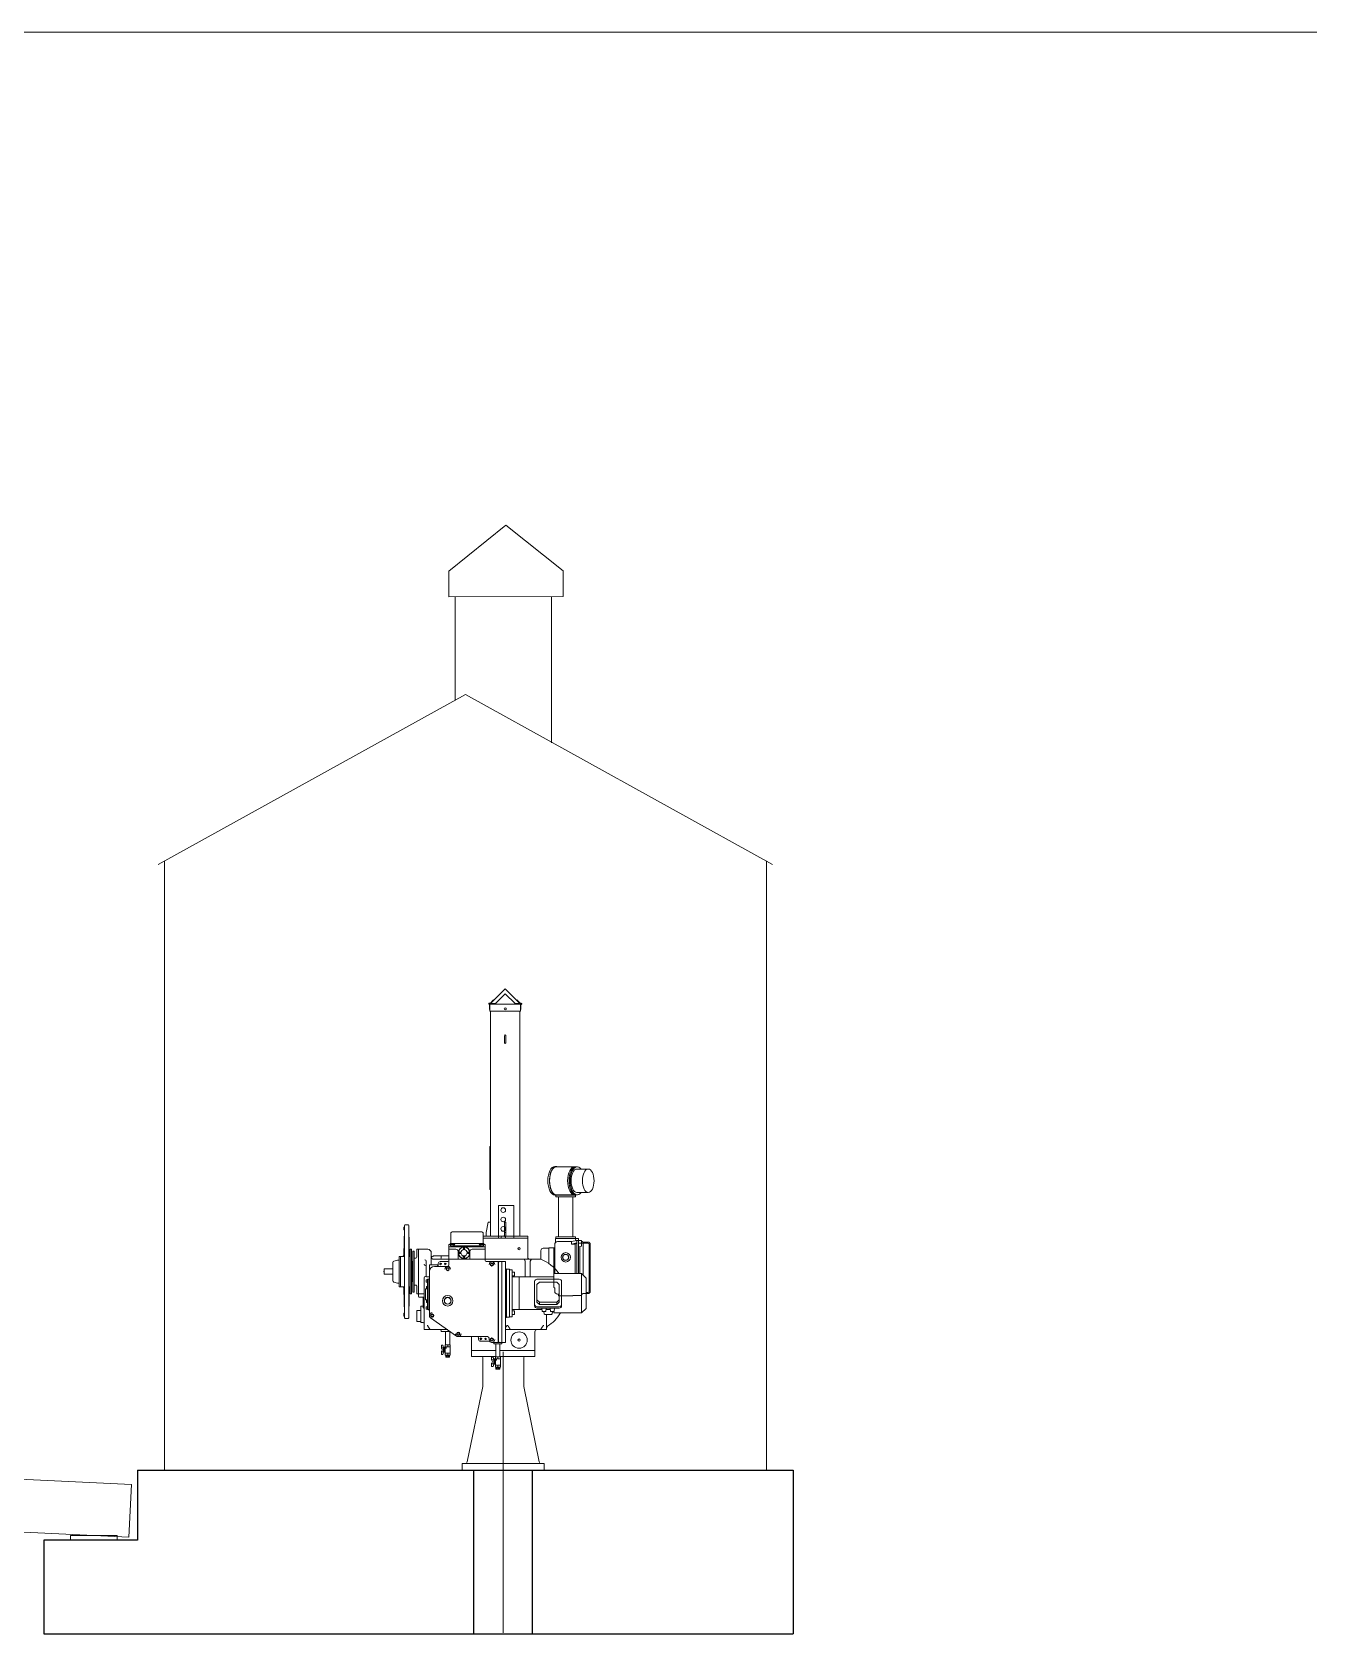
# Model space of a CAD drawing. Header units: millimetres. Extents: x -2078669 to -1085629, y -5987148 to 310365.
# Drawn here: x -1634906 to -1621187, y -4732900 to -4715796 of the extents above; entities that cross this region are included whole.
import ezdxf

# ---------------------------------------------------------------- set-up
doc = ezdxf.new("R2010")
doc.units = ezdxf.units.MM
doc.header["$LTSCALE"] = 500
doc.linetypes.add('一点短鎖線', pattern=[9.25, 6, -1.5, 0.25, -1.5])
for name, color, linetype, lineweight in [('D-BYP-STR1', 2, 'Continuous', 13), ('D-BYP-STR2', 6, 'Continuous', 25), ('D-TTL-LINE', 7, 'Continuous', 13)]:
    doc.layers.add(name, color=color, linetype=linetype, lineweight=lineweight)

msp = doc.modelspace()

# ---------------------------------------------------------------- linework, layer by layer
at = {"layer": 'D-BYP-STR1'}
for p, q in [((-1629846.9, -4721062.4, 708000), (-1630455.5, -4721552, 708000)), ((-1629235.5, -4721548.7, 708000), (-1629846.9, -4721062.4, 708000)), ((-1630455.5, -4721552, 708000), (-1630455.5, -4721827, 708000)), ((-1629234.8, -4721823.7, 708000), (-1629235.5, -4721548.7, 708000)), ((-1630455.5, -4721827, 708000), (-1629234.8, -4721823.7, 708000)), ((-1630388.7, -4721826.8, 708000), (-1630388.8, -4722932.1, 708000)), ((-1629358.7, -4721824.6, 708000), (-1629358.8, -4723384.9, 708000)), ((-1630278.5, -4722870.3, 708000), (-1633558.5, -4724683.4, 708000)), ((-1630278.5, -4722870.3, 708000), (-1626998.5, -4724683.4, 708000)), ((-1633490.9, -4731149.6, 708000), (-1633490.9, -4724646.1, 708000)), ((-1627065.9, -4731149.6, 708000), (-1627065.9, -4724646.1, 708000)), ((-1629853.2, -4726010.9, 708000), (-1630017, -4726174.6, 708000)), ((-1630017, -4726174.6, 708000), (-1629975.4, -4726133, 708000)), ((-1630016.2, -4726169.2, 708000), (-1629977.6, -4726130.8, 708000)), ((-1629958.9, -4726169.6, 708000), (-1630011.9, -4726169.6, 708000)), ((-1629987, -4726169.6, 708000), (-1629992, -4726174.6, 708000)), ((-1629977.6, -4726130.8, 708000), (-1629975.4, -4726133, 708000)), ((-1629853.2, -4726063.9, 708000), (-1629958.9, -4726169.6, 708000)), ((-1629853.2, -4726010.9, 708000), (-1629689.5, -4726174.6, 708000)), ((-1629853.2, -4726063.9, 708000), (-1629747.5, -4726169.6, 708000)), ((-1629747.5, -4726169.6, 708000), (-1629694.5, -4726169.6, 708000)), ((-1629728.9, -4726130.8, 708000), (-1629731.1, -4726133, 708000)), ((-1629689.5, -4726174.6, 708000), (-1629731.1, -4726133, 708000)), ((-1629690.2, -4726169.2, 708000), (-1629728.9, -4726130.8, 708000)), ((-1629719.5, -4726169.6, 708000), (-1629714.5, -4726174.6, 708000)), ((-1630020, -4726233.4, 708000), (-1630020, -4726177.2, 708000)), ((-1630017, -4726233.4, 708000), (-1630020, -4726233.4, 708000)), ((-1629992, -4726174.6, 708000), (-1630017, -4726174.6, 708000)), ((-1630017, -4726249.6, 708000), (-1630017, -4726174.6, 708000)), ((-1630017, -4726233.4, 708000), (-1630017, -4726174.8, 708000)), ((-1630017, -4726249.6, 708000), (-1629689.5, -4726249.6, 708000)), ((-1629697, -4726174.6, 708000), (-1630009.5, -4726174.6, 708000)), ((-1630009.5, -4728652.1, 708000), (-1630009.5, -4726249.6, 708000)), ((-1629714.5, -4726174.6, 708000), (-1629689.5, -4726174.6, 708000)), ((-1629697, -4728652.1, 708000), (-1629697, -4726249.6, 708000)), ((-1629689.5, -4726249.6, 708000), (-1629689.5, -4726174.6, 708000)), ((-1629689.5, -4726233.4, 708000), (-1629689.5, -4726174.8, 708000)), ((-1629689.5, -4726233.4, 708000), (-1629686.5, -4726233.4, 708000)), ((-1629686.5, -4726233.4, 708000), (-1629686.5, -4726177.2, 708000)), ((-1629860.7, -4726512.1, 708000), (-1629860.7, -4726587.1, 708000)), ((-1629845.7, -4726512.1, 708000), (-1629845.7, -4726587.1, 708000)), ((-1630017.5, -4727693.4, 708000), (-1630017.5, -4728155.9, 708000)), ((-1630009.5, -4727693.4, 708000), (-1630017.5, -4727693.4, 708000)), ((-1630009.5, -4728155.9, 708000), (-1630009.5, -4727693.4, 708000)), ((-1629305.6, -4727908.5, 708000), (-1629322.4, -4727908.5, 708000)), ((-1629084.8, -4727911, 708000), (-1629305.6, -4727911, 708000)), ((-1628967.9, -4727936, 708000), (-1629088.5, -4727936, 708000)), ((-1630017.5, -4728155.9, 708000), (-1630009.5, -4728155.9, 708000)), ((-1629305.6, -4728213.5, 708000), (-1629323, -4728213.5, 708000)), ((-1629313.2, -4728216, 708000), (-1629313.2, -4728213.5, 708000)), ((-1629313.2, -4728216, 708000), (-1629103.2, -4728216, 708000)), ((-1629313.2, -4728216, 708000), (-1629103.2, -4728216, 708000)), ((-1629313.2, -4728216, 708000), (-1629313.2, -4728231, 708000)), ((-1629084.8, -4728211, 708000), (-1629305.6, -4728211, 708000)), ((-1629103.2, -4728216, 708000), (-1629103.2, -4728211, 708000)), ((-1629103.2, -4728216, 708000), (-1629103.2, -4728231, 708000)), ((-1628967.9, -4728186, 708000), (-1629088.5, -4728186, 708000)), ((-1629762.5, -4728324.6, 708000), (-1629925, -4728324.6, 708000)), ((-1629925, -4728324.6, 708000), (-1629925, -4728674.6, 708000)), ((-1629762.5, -4728324.6, 708000), (-1629762.5, -4728674.6, 708000)), ((-1629310.7, -4728233.5, 708000), (-1629208.2, -4728233.5, 708000)), ((-1629283.2, -4728658.4, 708000), (-1629283.2, -4728235.9, 708000)), ((-1629208.2, -4728233.5, 708000), (-1629105.7, -4728233.5, 708000)), ((-1629133.2, -4728658.4, 708000), (-1629133.2, -4728235.9, 708000)), ((-1630935.7, -4728555.1, 708000), (-1630935.7, -4728584.9, 708000)), ((-1630935.7, -4728555.1, 708000), (-1630930.7, -4728555.1, 708000)), ((-1630928.2, -4728537.9, 708000), (-1630928.2, -4729508.2, 708000)), ((-1630890.7, -4728530.4, 708000), (-1630920.7, -4728530.4, 708000)), ((-1630883.2, -4728537.9, 708000), (-1630883.2, -4729522.9, 708000)), ((-1630034.5, -4728502.1, 708000), (-1630057, -4728614.6, 708000)), ((-1630009.5, -4728502.1, 708000), (-1630034.5, -4728502.1, 708000)), ((-1629860.7, -4728652.1, 708000), (-1629860.7, -4728502.1, 708000)), ((-1629845.7, -4728502.1, 708000), (-1629860.7, -4728502.1, 708000)), ((-1629845.7, -4728652.1, 708000), (-1629845.7, -4728502.1, 708000)), ((-1630935.7, -4728584.9, 708000), (-1630930.7, -4728584.9, 708000)), ((-1630928.7, -4728585.9, 708000), (-1630934.9, -4728848.8, 708000)), ((-1630883.2, -4728590.4, 708000), (-1630875.7, -4728867.9, 708000)), ((-1630444.7, -4728740.2, 708000), (-1630437.3, -4728730.3, 708000)), ((-1630435.7, -4728627.1, 708000), (-1630435.7, -4728725.8, 708000)), ((-1630262, -4728729.6, 708000), (-1630435.7, -4728729.6, 708000)), ((-1630262, -4728604.6, 708000), (-1630413.2, -4728604.6, 708000)), ((-1630392.7, -4728735.2, 708000), (-1630401.7, -4728752, 708000)), ((-1630262, -4728604.6, 708000), (-1630110.7, -4728604.6, 708000)), ((-1630262, -4728729.6, 708000), (-1630088.2, -4728729.6, 708000)), ((-1630131.2, -4728735.2, 708000), (-1630122.3, -4728752, 708000)), ((-1630088.2, -4728627.1, 708000), (-1630088.2, -4728725.8, 708000)), ((-1630088.2, -4728652.1, 708000), (-1629613.2, -4728652.1, 708000)), ((-1630088.2, -4728674.6, 708000), (-1629613.2, -4728674.6, 708000)), ((-1630088.2, -4728674.6, 708000), (-1629613.2, -4728674.6, 708000)), ((-1630079.2, -4728740.2, 708000), (-1630086.7, -4728730.3, 708000)), ((-1630057, -4728652.1, 708000), (-1630057, -4728614.6, 708000)), ((-1629845.7, -4728614.6, 708000), (-1629860.7, -4728614.6, 708000)), ((-1629613.2, -4728674.6, 708000), (-1629613.2, -4728652.1, 708000)), ((-1629613.2, -4728674.6, 708000), (-1629613.2, -4728877.1, 708000)), ((-1629315.7, -4728678.4, 708000), (-1629070.7, -4728678.4, 708000)), ((-1629315.7, -4728715.4, 708000), (-1629315.7, -4728678.4, 708000)), ((-1629313.2, -4728678.4, 708000), (-1629313.2, -4728663.4, 708000)), ((-1629313.2, -4728678.4, 708000), (-1629103.2, -4728678.4, 708000)), ((-1629313.2, -4728678.4, 708000), (-1629103.2, -4728678.4, 708000)), ((-1629310.7, -4728660.9, 708000), (-1629208.2, -4728660.9, 708000)), ((-1629145.7, -4728710.9, 708000), (-1629295.7, -4728710.9, 708000)), ((-1629208.2, -4728660.9, 708000), (-1629105.7, -4728660.9, 708000)), ((-1629088.2, -4728697.1, 708000), (-1629145.7, -4728710.9, 708000)), ((-1629145.7, -4728737.6, 708000), (-1629145.7, -4728710.9, 708000)), ((-1629088.2, -4728723.8, 708000), (-1629145.7, -4728737.6, 708000)), ((-1629108.2, -4728737.6, 708000), (-1629088.2, -4728723.8, 708000)), ((-1629103.2, -4728678.4, 708000), (-1629103.2, -4728663.4, 708000)), ((-1629102.4, -4728689.6, 708000), (-1629102.4, -4728678.4, 708000)), ((-1629070.7, -4728697.1, 708000), (-1629094.9, -4728697.1, 708000)), ((-1629088.2, -4729052.1, 708000), (-1629088.2, -4728697.1, 708000)), ((-1629070.7, -4729052.1, 708000), (-1629070.7, -4728678.4, 708000)), ((-1629070.7, -4729034, 708000), (-1629070.7, -4728697.1, 708000)), ((-1629043.2, -4728697.1, 708000), (-1629070.7, -4728697.1, 708000)), ((-1628970.7, -4728728.4, 708000), (-1629070.7, -4728728.4, 708000)), ((-1629040.7, -4728757.7, 708000), (-1629040.7, -4728699.6, 708000)), ((-1629020.7, -4728715.9, 708000), (-1629040.7, -4728705.2, 708000)), ((-1629020.7, -4728715.9, 708000), (-1629020.7, -4729070, 708000)), ((-1628970.7, -4728715.9, 708000), (-1629020.7, -4728715.9, 708000)), ((-1631003.2, -4728907.9, 708000), (-1631042.2, -4728918.6, 708000)), ((-1630990.7, -4728907.9, 708000), (-1631003.2, -4728907.9, 708000)), ((-1630985.7, -4729192.9, 708000), (-1630985.7, -4728867.9, 708000)), ((-1630985.7, -4728867.9, 708000), (-1630970.7, -4728867.9, 708000)), ((-1630970.7, -4729192.9, 708000), (-1630970.7, -4728867.9, 708000)), ((-1630928.2, -4728867.9, 708000), (-1630970.7, -4728867.9, 708000)), ((-1630875.7, -4728867.9, 708000), (-1630883.2, -4728867.9, 708000)), ((-1630868.2, -4729267.9, 708000), (-1630868.2, -4728792.9, 708000)), ((-1630853.2, -4728792.9, 708000), (-1630868.2, -4728792.9, 708000)), ((-1630868.2, -4728875.4, 708000), (-1630868.2, -4729185.4, 708000)), ((-1630853.2, -4728792.9, 708000), (-1630853.2, -4729267.9, 708000)), ((-1630840.7, -4728814.1, 708000), (-1630838.2, -4728811.6, 708000)), ((-1630840.7, -4728814.1, 708000), (-1630840.7, -4729246.6, 708000)), ((-1630828.2, -4728811.6, 708000), (-1630838.2, -4728811.6, 708000)), ((-1630825.7, -4728814.1, 708000), (-1630828.2, -4728811.6, 708000)), ((-1630825.7, -4728814.1, 708000), (-1630825.7, -4729246.6, 708000)), ((-1630825.7, -4729174.1, 708000), (-1630825.7, -4728886.6, 708000)), ((-1630808.2, -4728886.6, 708000), (-1630825.7, -4728886.6, 708000)), ((-1630798.2, -4728876.6, 708000), (-1630798.2, -4728797.9, 708000)), ((-1630793.2, -4728792.9, 708000), (-1630778.2, -4728792.9, 708000)), ((-1630780.7, -4728792.9, 708000), (-1630780.7, -4729267.9, 708000)), ((-1630780.7, -4728792.9, 708000), (-1630680.7, -4728792.9, 708000)), ((-1630643.2, -4728830.4, 708000), (-1630643.2, -4728864.6, 708000)), ((-1630643.2, -4728864.6, 708000), (-1630643.2, -4728959.6, 708000)), ((-1630635.7, -4728872.1, 708000), (-1630632, -4728872.1, 708000)), ((-1630624.5, -4728862.1, 708000), (-1630455.7, -4728862.1, 708000)), ((-1630624.5, -4728864.6, 708000), (-1630624.5, -4728862.1, 708000)), ((-1630618.2, -4728899.6, 708000), (-1630455.7, -4728899.6, 708000)), ((-1630537, -4728862.1, 708000), (-1630455.7, -4728862.1, 708000)), ((-1630537, -4728887.1, 708000), (-1630537, -4728862.1, 708000)), ((-1630455.7, -4728744.6, 708000), (-1630455.7, -4728767.1, 708000)), ((-1630068.2, -4728767.1, 708000), (-1630455.7, -4728767.1, 708000)), ((-1630213.2, -4728767.1, 708000), (-1630455.7, -4728767.1, 708000)), ((-1630455.7, -4728767.1, 708000), (-1630455.7, -4728899.6, 708000)), ((-1630068.2, -4728899.6, 708000), (-1630455.7, -4728899.6, 708000)), ((-1630455.7, -4728899.6, 708000), (-1630068.2, -4728899.6, 708000)), ((-1630455.7, -4728899.6, 708000), (-1630068.2, -4728899.6, 708000)), ((-1630455.7, -4728899.6, 708000), (-1630455.7, -4728957.1, 708000)), ((-1630453.2, -4728742.1, 708000), (-1630399.4, -4728742.1, 708000)), ((-1630448.2, -4728792.1, 708000), (-1630380.7, -4728792.1, 708000)), ((-1630433.2, -4728754.6, 708000), (-1630262, -4728754.6, 708000)), ((-1630355.7, -4728817.1, 708000), (-1630355.7, -4728899.6, 708000)), ((-1630342.6, -4728829.6, 708000), (-1630341.5, -4728827.8, 708000)), ((-1630341.5, -4728831.5, 708000), (-1630342.6, -4728829.6, 708000)), ((-1630341.5, -4728827.8, 708000), (-1630340.4, -4728825.9, 708000)), ((-1630340.4, -4728833.4, 708000), (-1630341.5, -4728831.5, 708000)), ((-1630336.1, -4728825.9, 708000), (-1630340.4, -4728825.9, 708000)), ((-1630336.1, -4728833.4, 708000), (-1630340.4, -4728833.4, 708000)), ((-1630336.1, -4728825.9, 708000), (-1630335, -4728827.8, 708000)), ((-1630335, -4728831.5, 708000), (-1630336.1, -4728833.4, 708000)), ((-1630335, -4728827.8, 708000), (-1630333.9, -4728829.6, 708000)), ((-1630333.9, -4728829.6, 708000), (-1630335, -4728831.5, 708000)), ((-1630297, -4728782.5, 708000), (-1630295.1, -4728781.4, 708000)), ((-1630297, -4728786.8, 708000), (-1630297, -4728782.5, 708000)), ((-1630295.1, -4728787.9, 708000), (-1630297, -4728786.8, 708000)), ((-1630297, -4728872.5, 708000), (-1630295.1, -4728871.4, 708000)), ((-1630297, -4728872.5, 708000), (-1630297, -4728876.8, 708000)), ((-1630295.1, -4728877.9, 708000), (-1630297, -4728876.8, 708000)), ((-1630295.1, -4728781.4, 708000), (-1630293.2, -4728780.3, 708000)), ((-1630293.2, -4728789, 708000), (-1630295.1, -4728787.9, 708000)), ((-1630295.1, -4728871.4, 708000), (-1630293.2, -4728870.3, 708000)), ((-1630293.2, -4728879, 708000), (-1630295.1, -4728877.9, 708000)), ((-1630293.2, -4728780.3, 708000), (-1630291.4, -4728781.4, 708000)), ((-1630291.4, -4728787.9, 708000), (-1630293.2, -4728789, 708000)), ((-1630293.2, -4728870.3, 708000), (-1630291.4, -4728871.4, 708000)), ((-1630291.4, -4728877.9, 708000), (-1630293.2, -4728879, 708000)), ((-1630291.4, -4728781.4, 708000), (-1630289.5, -4728782.5, 708000)), ((-1630289.5, -4728786.8, 708000), (-1630291.4, -4728787.9, 708000)), ((-1630291.4, -4728871.4, 708000), (-1630289.5, -4728872.5, 708000)), ((-1630289.5, -4728876.8, 708000), (-1630291.4, -4728877.9, 708000)), ((-1630289.5, -4728786.8, 708000), (-1630289.5, -4728782.5, 708000)), ((-1630289.5, -4728872.5, 708000), (-1630289.5, -4728876.8, 708000)), ((-1630090.7, -4728754.6, 708000), (-1630262, -4728754.6, 708000)), ((-1630252.6, -4728829.6, 708000), (-1630251.5, -4728827.8, 708000)), ((-1630251.5, -4728831.5, 708000), (-1630252.6, -4728829.6, 708000)), ((-1630251.5, -4728827.8, 708000), (-1630250.4, -4728825.9, 708000)), ((-1630250.4, -4728833.4, 708000), (-1630251.5, -4728831.5, 708000)), ((-1630250.4, -4728825.9, 708000), (-1630246.1, -4728825.9, 708000)), ((-1630250.4, -4728833.4, 708000), (-1630246.1, -4728833.4, 708000)), ((-1630246.1, -4728825.9, 708000), (-1630245, -4728827.8, 708000)), ((-1630245, -4728831.5, 708000), (-1630246.1, -4728833.4, 708000)), ((-1630245, -4728827.8, 708000), (-1630243.9, -4728829.6, 708000)), ((-1630243.9, -4728829.6, 708000), (-1630245, -4728831.5, 708000)), ((-1630230.7, -4728817.1, 708000), (-1630230.7, -4728899.6, 708000)), ((-1630205.7, -4728792.1, 708000), (-1630075.7, -4728792.1, 708000)), ((-1630070.7, -4728742.1, 708000), (-1630124.5, -4728742.1, 708000)), ((-1630068.2, -4728744.6, 708000), (-1630068.2, -4728767.1, 708000)), ((-1630068.2, -4728767.1, 708000), (-1630068.2, -4728899.6, 708000)), ((-1630068.2, -4728899.6, 708000), (-1629474, -4728899.6, 708000)), ((-1630068.2, -4728899.6, 708000), (-1630068.2, -4728912.1, 708000)), ((-1629473.2, -4728807.1, 708000), (-1629473.2, -4728899.9, 708000)), ((-1629448.2, -4728782.1, 708000), (-1629388.2, -4728782.1, 708000)), ((-1629388.2, -4728778.4, 708000), (-1629388.2, -4728943.9, 708000)), ((-1629388.2, -4728778.4, 708000), (-1629333.2, -4728778.4, 708000)), ((-1629333.2, -4729052.1, 708000), (-1629333.2, -4728778.4, 708000)), ((-1629325.7, -4728740.9, 708000), (-1629325.7, -4729052.1, 708000)), ((-1629145.7, -4728737.6, 708000), (-1629108.2, -4728737.6, 708000)), ((-1629108.2, -4729052.1, 708000), (-1629108.2, -4728737.6, 708000)), ((-1629055.7, -4728759.6, 708000), (-1629055.7, -4729052.1, 708000)), ((-1629042.6, -4728760.1, 708000), (-1629053.2, -4728763, 708000)), ((-1628958.2, -4729240.9, 708000), (-1628958.2, -4728740.9, 708000)), ((-1628945.7, -4728740.9, 708000), (-1628945.7, -4729034, 708000)), ((-1631053.2, -4729002.9, 708000), (-1631145.2, -4729002.9, 708000)), ((-1631145.2, -4729057.9, 708000), (-1631145.2, -4729002.9, 708000)), ((-1631053.2, -4729057.9, 708000), (-1631145.2, -4729057.9, 708000)), ((-1631053.2, -4729127.7, 708000), (-1631053.2, -4728933.1, 708000)), ((-1630970.7, -4729192.9, 708000), (-1630970.7, -4729053.3, 708000)), ((-1630853.2, -4729001.6, 708000), (-1630845.7, -4729001.6, 708000)), ((-1630853.2, -4729059.1, 708000), (-1630845.7, -4729059.1, 708000)), ((-1630845.7, -4728926.6, 708000), (-1630843.2, -4728924.1, 708000)), ((-1630845.7, -4728926.6, 708000), (-1630845.7, -4729134.1, 708000)), ((-1630843.2, -4728924.1, 708000), (-1630840.7, -4728924.1, 708000)), ((-1630705.7, -4728965.4, 708000), (-1630703.2, -4728965.4, 708000)), ((-1630698.2, -4728918.2, 708000), (-1630698.2, -4729079.6, 708000)), ((-1630663.2, -4728959.6, 708000), (-1630663.2, -4729499.6, 708000)), ((-1630575.7, -4728959.6, 708000), (-1630663.2, -4728959.6, 708000)), ((-1630473.2, -4728974.6, 708000), (-1630608.2, -4728974.6, 708000)), ((-1630575.7, -4728959.6, 708000), (-1630575.7, -4728967.1, 708000)), ((-1630568.2, -4728944.6, 708000), (-1630568.2, -4728959.6, 708000)), ((-1630568.2, -4728962.1, 708000), (-1630568.2, -4728959.6, 708000)), ((-1630468.2, -4728924.6, 708000), (-1630548.2, -4728924.6, 708000)), ((-1630055.7, -4728924.6, 708000), (-1629888.2, -4728924.6, 708000)), ((-1629930.7, -4728932.1, 708000), (-1629930.7, -4729779.6, 708000)), ((-1629925.7, -4728932.1, 708000), (-1629925.7, -4729779.6, 708000)), ((-1629888.2, -4728924.6, 708000), (-1629888.2, -4729787.1, 708000)), ((-1629855.7, -4728924.6, 708000), (-1629888.2, -4728924.6, 708000)), ((-1629850.7, -4729782.1, 708000), (-1629850.7, -4728929.6, 708000)), ((-1629843.2, -4729004.6, 708000), (-1629840.7, -4729004.6, 708000)), ((-1629840.7, -4729004.6, 708000), (-1629840.7, -4729519.6, 708000)), ((-1629810.7, -4729005.9, 708000), (-1629840.7, -4729005.9, 708000)), ((-1629840.7, -4729099.6, 708000), (-1629840.7, -4729005.9, 708000)), ((-1629810.7, -4729005.9, 708000), (-1629808.2, -4729008.4, 708000)), ((-1629808.2, -4729008.4, 708000), (-1629808.2, -4729515.9, 708000)), ((-1629778.2, -4729012.1, 708000), (-1629808.2, -4729012.1, 708000)), ((-1629808.2, -4729512.1, 708000), (-1629808.2, -4729012.1, 708000)), ((-1629778.2, -4729512.1, 708000), (-1629778.2, -4729012.1, 708000)), ((-1629778.2, -4729035.9, 708000), (-1629754.7, -4729035.9, 708000)), ((-1629778.2, -4729075.9, 708000), (-1629778.2, -4729035.9, 708000)), ((-1629754.7, -4729075.9, 708000), (-1629778.2, -4729075.9, 708000)), ((-1629754.7, -4729035.9, 708000), (-1629753.2, -4729037.4, 708000)), ((-1629754.7, -4729035.9, 708000), (-1629754.7, -4729075.9, 708000)), ((-1629753.2, -4729074.4, 708000), (-1629754.7, -4729075.9, 708000)), ((-1629753.2, -4729037.4, 708000), (-1629753.2, -4729074.4, 708000)), ((-1629640.7, -4728918.2, 708000), (-1629640.7, -4729079.6, 708000)), ((-1629585.7, -4728918.2, 708000), (-1629585.7, -4729079.6, 708000)), ((-1629333.2, -4729200.9, 708000), (-1629333.2, -4729052.1, 708000)), ((-1629039.5, -4729052.1, 708000), (-1629333.2, -4729052.1, 708000)), ((-1629333.2, -4729052.1, 708000), (-1629333.2, -4729112.1, 708000)), ((-1629039.5, -4729052.1, 708000), (-1628989.5, -4729099.6, 708000)), ((-1629039.5, -4729052.1, 708000), (-1629039.5, -4729262.1, 708000)), ((-1628945.7, -4729034, 708000), (-1628945.7, -4729240.9, 708000)), ((-1631003.2, -4729152.9, 708000), (-1631042.2, -4729142.2, 708000)), ((-1630990.7, -4729152.9, 708000), (-1631003.2, -4729152.9, 708000)), ((-1630985.7, -4729192.9, 708000), (-1630970.7, -4729192.9, 708000)), ((-1630928.2, -4729192.9, 708000), (-1630970.7, -4729192.9, 708000)), ((-1630928.7, -4729474.9, 708000), (-1630934.9, -4729212, 708000)), ((-1630883.2, -4729470.4, 708000), (-1630875.7, -4729192.9, 708000)), ((-1630875.7, -4729192.9, 708000), (-1630883.2, -4729192.9, 708000)), ((-1630845.7, -4729134.1, 708000), (-1630843.2, -4729136.6, 708000)), ((-1630843.2, -4729136.6, 708000), (-1630840.7, -4729136.6, 708000)), ((-1630840.7, -4729246.6, 708000), (-1630838.2, -4729249.1, 708000)), ((-1630828.2, -4729249.1, 708000), (-1630838.2, -4729249.1, 708000)), ((-1630825.7, -4729246.6, 708000), (-1630828.2, -4729249.1, 708000)), ((-1630808.2, -4729174.1, 708000), (-1630825.7, -4729174.1, 708000)), ((-1630798.2, -4729184.1, 708000), (-1630798.2, -4729262.9, 708000)), ((-1630718.2, -4729096.3, 708000), (-1630718.2, -4729649.6, 708000)), ((-1630705.7, -4729083.8, 708000), (-1630696.9, -4729083.8, 708000)), ((-1630700.7, -4729215.9, 708000), (-1630703.2, -4729218.4, 708000)), ((-1630703.2, -4729330.9, 708000), (-1630703.2, -4729218.4, 708000)), ((-1630688.2, -4729215.9, 708000), (-1630700.7, -4729215.9, 708000)), ((-1630697.2, -4729118.4, 708000), (-1630698.2, -4729119.4, 708000)), ((-1630698.2, -4729119.4, 708000), (-1630698.2, -4729142.4, 708000)), ((-1630698.2, -4729142.4, 708000), (-1630697.2, -4729143.4, 708000)), ((-1630683.2, -4729118.4, 708000), (-1630697.2, -4729118.4, 708000)), ((-1630697.2, -4729118.4, 708000), (-1630697.2, -4729143.4, 708000)), ((-1630697.2, -4729143.4, 708000), (-1630683.2, -4729143.4, 708000)), ((-1630695, -4729190.3, 708000), (-1630695.7, -4729191, 708000)), ((-1630695.7, -4729191, 708000), (-1630695.7, -4729210.8, 708000)), ((-1630695.7, -4729210.8, 708000), (-1630695, -4729211.5, 708000)), ((-1630695, -4729190.3, 708000), (-1630683.2, -4729190.3, 708000)), ((-1630695, -4729190.3, 708000), (-1630695, -4729211.5, 708000)), ((-1630695, -4729211.5, 708000), (-1630683.2, -4729211.5, 708000)), ((-1630663.2, -4729087.1, 708000), (-1630690.7, -4729087.1, 708000)), ((-1630683.2, -4729114.6, 708000), (-1630680.7, -4729112.1, 708000)), ((-1630683.2, -4729434.6, 708000), (-1630683.2, -4729114.6, 708000)), ((-1630680.7, -4729112.1, 708000), (-1630668.2, -4729112.1, 708000)), ((-1630668.2, -4729109.6, 708000), (-1630668.2, -4729439.6, 708000)), ((-1629333.2, -4729087.1, 708000), (-1629778.2, -4729087.1, 708000)), ((-1629703.2, -4729087.1, 708000), (-1629703.2, -4729437.1, 708000)), ((-1629593.2, -4729087.1, 708000), (-1629633.2, -4729087.1, 708000)), ((-1629539.5, -4729395.5, 708000), (-1629539.5, -4729137.1, 708000)), ((-1629277, -4729112.1, 708000), (-1629514.5, -4729112.1, 708000)), ((-1629514.5, -4729168.4, 708000), (-1629489.5, -4729143.4, 708000)), ((-1629514.5, -4729168.4, 708000), (-1629514.5, -4729355.9, 708000)), ((-1629302, -4729143.4, 708000), (-1629489.5, -4729143.4, 708000)), ((-1629325.7, -4729208.4, 708000), (-1629325.7, -4729240.9, 708000)), ((-1629302, -4729143.4, 708000), (-1629277, -4729168.4, 708000)), ((-1629277, -4729168.4, 708000), (-1629277, -4729355.9, 708000)), ((-1629252, -4729137.1, 708000), (-1629252, -4729395.5, 708000)), ((-1628989.5, -4729099.6, 708000), (-1628989.5, -4729262.1, 708000)), ((-1630853.2, -4729267.9, 708000), (-1630868.2, -4729267.9, 708000)), ((-1630793.2, -4729267.9, 708000), (-1630778.2, -4729267.9, 708000)), ((-1630780.7, -4729267.9, 708000), (-1630729.3, -4729267.9, 708000)), ((-1630778.2, -4729297.1, 708000), (-1630778.2, -4729267.9, 708000)), ((-1630725.7, -4729304.6, 708000), (-1630770.7, -4729304.6, 708000)), ((-1630753.2, -4729399.6, 708000), (-1630753.2, -4729574.6, 708000)), ((-1630753.2, -4729399.6, 708000), (-1630730.7, -4729399.6, 708000)), ((-1630730.7, -4729305.9, 708000), (-1630730.7, -4729418.4, 708000)), ((-1630703.2, -4729330.9, 708000), (-1630700.7, -4729333.4, 708000)), ((-1630688.2, -4729333.4, 708000), (-1630700.7, -4729333.4, 708000)), ((-1630697.2, -4729405.9, 708000), (-1630698.2, -4729406.9, 708000)), ((-1630698.2, -4729406.9, 708000), (-1630698.2, -4729429.9, 708000)), ((-1630683.2, -4729405.9, 708000), (-1630697.2, -4729405.9, 708000)), ((-1630697.2, -4729405.9, 708000), (-1630697.2, -4729430.9, 708000)), ((-1630695, -4729337.8, 708000), (-1630695.7, -4729338.5, 708000)), ((-1630695.7, -4729338.5, 708000), (-1630695.7, -4729358.3, 708000)), ((-1630695.7, -4729358.3, 708000), (-1630695, -4729359, 708000)), ((-1630695, -4729337.8, 708000), (-1630683.2, -4729337.8, 708000)), ((-1630695, -4729337.8, 708000), (-1630695, -4729359, 708000)), ((-1630695, -4729359, 708000), (-1630683.2, -4729359, 708000)), ((-1629514.5, -4729330.9, 708000), (-1629489.5, -4729355.9, 708000)), ((-1629514.5, -4729355.9, 708000), (-1629489.5, -4729380.9, 708000)), ((-1629514.5, -4729405.5, 708000), (-1629277, -4729405.5, 708000)), ((-1629277, -4729420.5, 708000), (-1629514.5, -4729420.5, 708000)), ((-1629302, -4729355.9, 708000), (-1629489.5, -4729355.9, 708000)), ((-1629489.5, -4729355.9, 708000), (-1629489.5, -4729380.9, 708000)), ((-1629489.5, -4729380.9, 708000), (-1629302, -4729380.9, 708000)), ((-1629463.5, -4729420.5, 708000), (-1629461, -4729452.4, 708000)), ((-1629417.9, -4729420.5, 708000), (-1629420.4, -4729452.4, 708000)), ((-1629373.6, -4729420.5, 708000), (-1629371, -4729452.4, 708000)), ((-1629327.9, -4729420.5, 708000), (-1629330.5, -4729452.4, 708000)), ((-1629277, -4729330.9, 708000), (-1629302, -4729355.9, 708000)), ((-1629302, -4729355.9, 708000), (-1629302, -4729380.9, 708000)), ((-1629277, -4729355.9, 708000), (-1629302, -4729380.9, 708000)), ((-1629290.7, -4729270.9, 708000), (-1629295.7, -4729270.9, 708000)), ((-1629283.2, -4729290.9, 708000), (-1629283.2, -4729278.4, 708000)), ((-1629133.2, -4729290.9, 708000), (-1629283.2, -4729290.9, 708000)), ((-1629054.5, -4729284.6, 708000), (-1629127, -4729284.6, 708000)), ((-1629043.2, -4729284.6, 708000), (-1629054.5, -4729284.6, 708000)), ((-1629020.7, -4729265.9, 708000), (-1629040.7, -4729276.6, 708000)), ((-1629040.7, -4729276.6, 708000), (-1629040.7, -4729282.1, 708000)), ((-1629039.5, -4729472.1, 708000), (-1629039.5, -4729262.1, 708000)), ((-1628989.5, -4729265.9, 708000), (-1629020.7, -4729265.9, 708000)), ((-1628970.7, -4729253.4, 708000), (-1628989.5, -4729253.4, 708000)), ((-1628989.5, -4729424.6, 708000), (-1628989.5, -4729262.1, 708000)), ((-1628970.7, -4729265.9, 708000), (-1628989.5, -4729265.9, 708000)), ((-1630935.7, -4729475.9, 708000), (-1630930.7, -4729475.9, 708000)), ((-1630935.7, -4729505.7, 708000), (-1630935.7, -4729475.9, 708000)), ((-1630935.7, -4729505.7, 708000), (-1630930.7, -4729505.7, 708000)), ((-1630928.2, -4729522.9, 708000), (-1630928.2, -4729470.4, 708000)), ((-1630890.7, -4729530.4, 708000), (-1630920.7, -4729530.4, 708000)), ((-1630883.2, -4729522.9, 708000), (-1630883.2, -4729470.4, 708000)), ((-1630795.7, -4729447.1, 708000), (-1630795.7, -4729564.6, 708000)), ((-1630795.7, -4729447.1, 708000), (-1630753.2, -4729447.1, 708000)), ((-1630795.7, -4729564.6, 708000), (-1630753.2, -4729564.6, 708000)), ((-1630753.2, -4729574.6, 708000), (-1630730.7, -4729574.6, 708000)), ((-1630698.2, -4729429.9, 708000), (-1630697.2, -4729430.9, 708000)), ((-1630697.2, -4729430.9, 708000), (-1630683.2, -4729430.9, 708000)), ((-1630683.2, -4729434.6, 708000), (-1630680.7, -4729437.1, 708000)), ((-1630680.7, -4729437.1, 708000), (-1630668.2, -4729437.1, 708000)), ((-1630650.5, -4729524.2, 708000), (-1630373, -4729719.2, 708000)), ((-1629843.2, -4729519.6, 708000), (-1629840.7, -4729519.6, 708000)), ((-1629810.7, -4729518.4, 708000), (-1629840.7, -4729518.4, 708000)), ((-1629808.2, -4729515.9, 708000), (-1629810.7, -4729518.4, 708000)), ((-1629808.2, -4729512.1, 708000), (-1629778.2, -4729512.1, 708000)), ((-1629462.2, -4729437.1, 708000), (-1629778.2, -4729437.1, 708000)), ((-1629754.7, -4729448.4, 708000), (-1629778.2, -4729448.4, 708000)), ((-1629778.2, -4729448.4, 708000), (-1629778.2, -4729488.4, 708000)), ((-1629778.2, -4729488.4, 708000), (-1629754.7, -4729488.4, 708000)), ((-1629754.7, -4729488.4, 708000), (-1629754.7, -4729448.4, 708000)), ((-1629753.2, -4729449.9, 708000), (-1629754.7, -4729448.4, 708000)), ((-1629754.7, -4729488.4, 708000), (-1629753.2, -4729486.9, 708000)), ((-1629753.2, -4729486.9, 708000), (-1629753.2, -4729449.9, 708000)), ((-1629424.2, -4729455.9, 708000), (-1629457.3, -4729455.9, 708000)), ((-1629440.7, -4729455.9, 708000), (-1629438.8, -4729480.2, 708000)), ((-1629360.1, -4729487.1, 708000), (-1629431.3, -4729487.1, 708000)), ((-1629372.2, -4729437.1, 708000), (-1629419.2, -4729437.1, 708000)), ((-1629413.2, -4729487.1, 708000), (-1629413.2, -4729649.6, 708000)), ((-1629367.3, -4729455.9, 708000), (-1629334.2, -4729455.9, 708000)), ((-1629350.7, -4729455.9, 708000), (-1629352.7, -4729480.2, 708000)), ((-1629333.2, -4729472.1, 708000), (-1629333.2, -4729455.8, 708000)), ((-1629039.5, -4729472.1, 708000), (-1629333.2, -4729472.1, 708000)), ((-1629039.5, -4729472.1, 708000), (-1628989.5, -4729424.6, 708000)), ((-1630718.2, -4729649.6, 708000), (-1630468.2, -4729649.6, 708000)), ((-1630537, -4729662.1, 708000), (-1630537, -4729669.6, 708000)), ((-1630537, -4729669.6, 708000), (-1630443.5, -4729669.6, 708000)), ((-1630489.9, -4729813.6, 708000), (-1630489.9, -4729669.6, 708000)), ((-1630446.6, -4729813.6, 708000), (-1630446.6, -4729669.6, 708000)), ((-1630150.7, -4729724.6, 708000), (-1630355.7, -4729724.6, 708000)), ((-1630212.5, -4729724.6, 708000), (-1630212.5, -4729874.6, 708000)), ((-1630150.7, -4729724.6, 708000), (-1630043.2, -4729724.6, 708000)), ((-1630138.2, -4729754.6, 708000), (-1630138.2, -4729737.1, 708000)), ((-1630025.7, -4729742.1, 708000), (-1630025.7, -4729757.1, 708000)), ((-1629850.7, -4729649.6, 708000), (-1629413.2, -4729649.6, 708000)), ((-1629537.5, -4729672.1, 708000), (-1629537.5, -4729874.6, 708000)), ((-1630535.7, -4729819.2, 708000), (-1630535.7, -4729841.2, 708000)), ((-1630535.7, -4729891.1, 708000), (-1630535.7, -4729913.1, 708000)), ((-1630533.3, -4729816.7, 708000), (-1630518.2, -4729816.1, 708000)), ((-1630533.3, -4729915.6, 708000), (-1630518.2, -4729916.1, 708000)), ((-1630530.9, -4729843.8, 708000), (-1630516.9, -4729843.8, 708000)), ((-1630530.9, -4729888.5, 708000), (-1630516.9, -4729888.5, 708000)), ((-1630512.2, -4729840.8, 708000), (-1630518.2, -4729816.1, 708000)), ((-1630512.2, -4729891.5, 708000), (-1630518.2, -4729916.1, 708000)), ((-1630512.2, -4729840.8, 708000), (-1630512.2, -4729891.5, 708000)), ((-1630512.2, -4729840.8, 708000), (-1630507, -4729841, 708000)), ((-1630512.2, -4729891.5, 708000), (-1630502, -4729891.1, 708000)), ((-1630507, -4729836.1, 708000), (-1630507, -4729848.6, 708000)), ((-1630507, -4729836.1, 708000), (-1630483.9, -4729836.1, 708000)), ((-1630507, -4729841.5, 708000), (-1630483.9, -4729841.5, 708000)), ((-1630507, -4729848.6, 708000), (-1630481.7, -4729848.6, 708000)), ((-1630502, -4729848.6, 708000), (-1630502, -4729891.1, 708000)), ((-1630502, -4729850.5, 708000), (-1630498, -4729850.5, 708000)), ((-1630502, -4729881.8, 708000), (-1630498, -4729881.8, 708000)), ((-1630498, -4729850.5, 708000), (-1630498, -4729881.8, 708000)), ((-1630498, -4729852.4, 708000), (-1630494.5, -4729852.4, 708000)), ((-1630498, -4729879.9, 708000), (-1630494.5, -4729879.9, 708000)), ((-1630494.5, -4729813.6, 708000), (-1630442, -4729813.6, 708000)), ((-1630494.5, -4729813.6, 708000), (-1630494.5, -4729836.1, 708000)), ((-1630494.5, -4729848.6, 708000), (-1630494.5, -4729923.6, 708000)), ((-1630494.5, -4729923.6, 708000), (-1630442, -4729923.6, 708000)), ((-1630489.9, -4729813.6, 708000), (-1630446.6, -4729813.6, 708000)), ((-1630447, -4729923.6, 708000), (-1630489.4, -4729923.6, 708000)), ((-1630468.2, -4729923.6, 708000), (-1630489.4, -4729946.1, 708000)), ((-1630489.4, -4729923.6, 708000), (-1630468.2, -4729946.1, 708000)), ((-1630489.4, -4729946.1, 708000), (-1630489.4, -4729923.6, 708000)), ((-1630483.9, -4729836.1, 708000), (-1630483.9, -4729848.6, 708000)), ((-1630468.2, -4729833.6, 708000), (-1630468.2, -4729813.6, 708000)), ((-1630468.2, -4729903.6, 708000), (-1630468.2, -4729923.6, 708000)), ((-1630447, -4729923.6, 708000), (-1630468.2, -4729946.1, 708000)), ((-1630447, -4729946.1, 708000), (-1630468.2, -4729923.6, 708000)), ((-1630447, -4729946.1, 708000), (-1630447, -4729923.6, 708000)), ((-1630442, -4729813.6, 708000), (-1630442, -4729923.6, 708000)), ((-1630212.5, -4729874.6, 708000), (-1629953.6, -4729874.6, 708000)), ((-1630212.5, -4729932.1, 708000), (-1630212.5, -4729874.6, 708000)), ((-1630028.8, -4729774.6, 708000), (-1630118.2, -4729774.6, 708000)), ((-1629995.7, -4729787.1, 708000), (-1629888.2, -4729787.1, 708000)), ((-1629975.7, -4729802.1, 708000), (-1629975.7, -4729794.6, 708000)), ((-1629888.2, -4729802.1, 708000), (-1629975.7, -4729802.1, 708000)), ((-1629953.6, -4729941.1, 708000), (-1629953.6, -4729802.1, 708000)), ((-1629888.2, -4729787.1, 708000), (-1629925.7, -4729787.1, 708000)), ((-1629910.4, -4729941.1, 708000), (-1629910.4, -4729802.1, 708000)), ((-1629910.4, -4729874.6, 708000), (-1629537.5, -4729874.6, 708000)), ((-1629855.7, -4729787.1, 708000), (-1629888.2, -4729787.1, 708000)), ((-1629888.2, -4729802.1, 708000), (-1629888.2, -4729787.1, 708000)), ((-1629855.7, -4729787.1, 708000), (-1629888.2, -4729787.1, 708000)), ((-1629537.5, -4729932.1, 708000), (-1629537.5, -4729874.6, 708000)), ((-1630447, -4729946.1, 708000), (-1630489.4, -4729946.1, 708000)), ((-1630207.5, -4729937.1, 708000), (-1629953.6, -4729937.1, 708000)), ((-1630093.7, -4730255.1, 708000), (-1630093.7, -4729949.6, 708000)), ((-1629999.5, -4729946.7, 708000), (-1629999.5, -4729968.7, 708000)), ((-1629999.5, -4730018.6, 708000), (-1629999.5, -4730040.6, 708000)), ((-1629997.1, -4729944.2, 708000), (-1629982, -4729943.6, 708000)), ((-1629997.1, -4730043.1, 708000), (-1629982, -4730043.6, 708000)), ((-1629994.6, -4729971.3, 708000), (-1629980.6, -4729971.3, 708000)), ((-1629994.6, -4730016, 708000), (-1629980.6, -4730016, 708000)), ((-1629976, -4729968.3, 708000), (-1629982, -4729943.6, 708000)), ((-1629976, -4730019, 708000), (-1629982, -4730043.6, 708000)), ((-1629976, -4729968.3, 708000), (-1629970.7, -4729968.5, 708000)), ((-1629976, -4729968.3, 708000), (-1629976, -4730019, 708000)), ((-1629976, -4730019, 708000), (-1629965.7, -4730018.6, 708000)), ((-1629970.7, -4729963.6, 708000), (-1629970.7, -4729976.1, 708000)), ((-1629970.7, -4729963.6, 708000), (-1629947.7, -4729963.6, 708000)), ((-1629970.7, -4729969, 708000), (-1629947.7, -4729969, 708000)), ((-1629970.7, -4729976.1, 708000), (-1629945.4, -4729976.1, 708000)), ((-1629965.7, -4729976.1, 708000), (-1629965.7, -4730018.6, 708000)), ((-1629965.7, -4729978, 708000), (-1629961.7, -4729978, 708000)), ((-1629965.7, -4730009.3, 708000), (-1629961.7, -4730009.3, 708000)), ((-1629961.7, -4729978, 708000), (-1629961.7, -4730009.3, 708000)), ((-1629961.7, -4729979.9, 708000), (-1629958.2, -4729979.9, 708000)), ((-1629961.7, -4730007.4, 708000), (-1629958.2, -4730007.4, 708000)), ((-1629958.2, -4729941.1, 708000), (-1629958.2, -4729963.6, 708000)), ((-1629958.2, -4729941.1, 708000), (-1629905.7, -4729941.1, 708000)), ((-1629958.2, -4729976.1, 708000), (-1629958.2, -4730051.1, 708000)), ((-1629958.2, -4730051.1, 708000), (-1629905.7, -4730051.1, 708000)), ((-1629953.6, -4729941.1, 708000), (-1629910.4, -4729941.1, 708000)), ((-1629953.2, -4730051.1, 708000), (-1629932, -4730073.6, 708000)), ((-1629932, -4730051.1, 708000), (-1629953.2, -4730073.6, 708000)), ((-1629910.8, -4730051.1, 708000), (-1629953.2, -4730051.1, 708000)), ((-1629953.2, -4730073.6, 708000), (-1629953.2, -4730051.1, 708000)), ((-1629910.8, -4730073.6, 708000), (-1629953.2, -4730073.6, 708000)), ((-1629947.7, -4729963.6, 708000), (-1629947.7, -4729976.1, 708000)), ((-1629932, -4729961.1, 708000), (-1629932, -4729941.1, 708000)), ((-1629932, -4730031.1, 708000), (-1629932, -4730051.1, 708000)), ((-1629910.8, -4730073.6, 708000), (-1629932, -4730051.1, 708000)), ((-1629910.8, -4730051.1, 708000), (-1629932, -4730073.6, 708000)), ((-1629910.8, -4730073.6, 708000), (-1629910.8, -4730051.1, 708000)), ((-1629910.4, -4729937.1, 708000), (-1629542.5, -4729937.1, 708000)), ((-1629905.7, -4729941.1, 708000), (-1629905.7, -4730051.1, 708000)), ((-1629656.2, -4730255.1, 708000), (-1629656.2, -4729949.6, 708000)), ((-1630259.2, -4731063.6, 708000), (-1630094.1, -4730259.1, 708000)), ((-1630094.1, -4730259.1, 708000), (-1630093.7, -4730257.1, 708000)), ((-1630093.7, -4730257.1, 708000), (-1630093.7, -4730255.1, 708000)), ((-1629490.8, -4731063.6, 708000), (-1629655.8, -4730259.1, 708000)), ((-1630312.5, -4731149.6, 708000), (-1630312.5, -4731084.6, 708000)), ((-1630307.5, -4731079.6, 708000), (-1629442.5, -4731079.6, 708000)), ((-1629437.5, -4731149.6, 708000), (-1629437.5, -4731084.6, 708000)), ((-1633490.9, -4731149.6, 708000), (-1627065.9, -4731149.6, 708000)), ((-1630312.5, -4731149.6, 708000), (-1629437.5, -4731149.6, 708000))]:
    msp.add_line(p, q, dxfattribs=at)
at = {"layer": 'D-BYP-STR1', "linetype": '一点短鎖線'}
msp.add_line((-1629875, -4729887.2, 708000), (-1629875, -4743649.6, 708000), dxfattribs=at)
at = {"layer": 'D-BYP-STR1', "elevation": 708000}
msp.add_lwpolyline([(-1649778, -4731109.3), (-1649751.2, -4730547.4), (-1633844.3, -4731305.6), (-1633871.1, -4731867.5)], close=True, dxfattribs=at)
msp.add_lwpolyline([(-1634495.7, -4731849.6), (-1633995.7, -4731849.6), (-1633995.7, -4731899.6), (-1634495.7, -4731899.6), (-1634495.7, -4731849.6)], dxfattribs=at)
at = {"layer": 'D-BYP-STR1'}
for centre, radius in [((-1630022.7, -4726170.5, 708000), 3.75), ((-1629683.7, -4726170.5, 708000), 3.75), ((-1629853.2, -4726224.6, 708000), 11.2), ((-1629875, -4728374.6, 708000), 25), ((-1629875, -4728474.6, 708000), 25), ((-1629875, -4728574.6, 708000), 25), ((-1630293.2, -4728829.6, 708000), 62.5), ((-1630293.2, -4728829.6, 708000), 60), ((-1630338.2, -4728829.6, 708000), 8.75), ((-1630293.2, -4728829.6, 708000), 34), ((-1630293.2, -4728784.6, 708000), 8.75), ((-1630293.2, -4728874.6, 708000), 8.75), ((-1630248.2, -4728829.6, 708000), 8.75), ((-1629705.7, -4728787.1, 708000), 12.2), ((-1629705.7, -4728787.1, 708000), 10.7), ((-1629208.2, -4728878.4, 708000), 50), ((-1629208.2, -4728878.4, 708000), 33.1), ((-1629208.2, -4728878.4, 708000), 30.6), ((-1630543.2, -4728949.6, 708000), 10), ((-1630543.2, -4728949.6, 708000), 8.25), ((-1630493.2, -4728949.6, 708000), 7.5), ((-1630468.2, -4729004.6, 708000), 17.5), ((-1630468.2, -4729004.6, 708000), 11.2), ((-1629995.7, -4728954.6, 708000), 17.5), ((-1629995.7, -4728954.6, 708000), 11.2), ((-1630468.2, -4729342.1, 708000), 56.2), ((-1630468.2, -4729342.1, 708000), 37.5), ((-1630468.2, -4729342.1, 708000), 35), ((-1630633.2, -4729499.6, 708000), 17.5), ((-1630633.2, -4729499.6, 708000), 11.2), ((-1630355.7, -4729694.6, 708000), 17.5), ((-1630355.7, -4729694.6, 708000), 11.2), ((-1630113.2, -4729749.6, 708000), 10), ((-1630113.2, -4729749.6, 708000), 8.25), ((-1630063.2, -4729749.6, 708000), 7.5), ((-1629995.7, -4729757.1, 708000), 17.5), ((-1629995.7, -4729757.1, 708000), 11.2), ((-1629705.7, -4729762.1, 708000), 87.5), ((-1629705.7, -4729762.1, 708000), 12.2), ((-1629705.7, -4729762.1, 708000), 10.7)]:
    msp.add_circle(centre, radius, dxfattribs=at)
for centre, radius, start, end in [((-1630022.7, -4726170.5, 708000), 7.12, 14.92809, 12.20129), ((-1629683.7, -4726170.5, 708000), 7.12, 167.79871, 165.07191), ((-1629853.2, -4726512.1, 708000), 7.5, 0, 180), ((-1629853.2, -4726587.1, 708000), 7.5, 180, 0), ((-1629310.7, -4728231, 708000), 2.5, 180, 270), ((-1629285.7, -4728236, 708000), 2.5, 0, 90), ((-1629130.7, -4728236, 708000), 2.5, 90, 180), ((-1629105.7, -4728231, 708000), 2.5, 270, 0), ((-1630930.7, -4728552.6, 708000), 2.5, 270, 0), ((-1630920.7, -4728537.9, 708000), 7.5, 90, 180), ((-1630890.7, -4728537.9, 708000), 7.5, 0, 90), ((-1630443.2, -4728725.8, 708000), 7.5, 322.7484, 0), ((-1630413.2, -4728627.1, 708000), 22.5, 90, 180), ((-1630110.7, -4728627.1, 708000), 22.5, 0, 90), ((-1630080.7, -4728725.8, 708000), 7.5, 180, 217.2516), ((-1629875, -4728674.6, 708000), 25, 0, 180), ((-1629295.7, -4728740.9, 708000), 30, 90, 180), ((-1629323.2, -4728715.4, 708000), 7.5, 317.16657, 0), ((-1629310.7, -4728663.4, 708000), 2.5, 90, 180), ((-1629285.7, -4728658.4, 708000), 2.5, 270, 0), ((-1629130.7, -4728658.4, 708000), 2.5, 180, 270), ((-1629105.7, -4728663.4, 708000), 2.5, 0, 90), ((-1629094.9, -4728689.6, 708000), 7.5, 180, 270), ((-1629043.2, -4728699.6, 708000), 2.5, 0, 90), ((-1628970.7, -4728740.9, 708000), 25, 0, 90), ((-1628970.7, -4728740.9, 708000), 12.5, 0, 90), ((-1630990.7, -4728902.9, 708000), 5, 270, 0), ((-1630954.9, -4728847.9, 708000), 20, 270, 357.4923), ((-1630875.7, -4728875.4, 708000), 7.5, 0, 90), ((-1630808.2, -4728876.6, 708000), 10, 270, 0), ((-1630793.2, -4728797.9, 708000), 5, 90, 180), ((-1630710.7, -4728918.2, 708000), 12.5, 0, 90), ((-1630680.7, -4728830.4, 708000), 37.5, 0, 90), ((-1630635.7, -4728864.6, 708000), 7.5, 180, 270), ((-1630618.2, -4728874.6, 708000), 25, 180, 270), ((-1630632, -4728864.6, 708000), 7.5, 270, 0), ((-1630549.5, -4728887.1, 708000), 12.5, 270, 0), ((-1630453.2, -4728744.6, 708000), 2.5, 90, 180), ((-1630448.2, -4728784.6, 708000), 7.5, 180, 270), ((-1630448.7, -4728737.1, 708000), 5, 270, 322.7484), ((-1630433.2, -4728749.6, 708000), 5, 180, 270), ((-1630406.1, -4728749.6, 708000), 5, 270, 331.86205), ((-1630399.4, -4728737.1, 708000), 5, 270, 331.86205), ((-1630380.7, -4728817.1, 708000), 25, 0, 90), ((-1630205.7, -4728817.1, 708000), 25, 90, 180), ((-1630124.5, -4728737.1, 708000), 5, 208.13795, 270), ((-1630117.9, -4728749.6, 708000), 5, 208.13795, 270), ((-1630090.7, -4728749.6, 708000), 5, 270, 0), ((-1630075.3, -4728737.1, 708000), 5, 217.2516, 270), ((-1630075.7, -4728784.6, 708000), 7.5, 270, 0), ((-1630070.7, -4728744.6, 708000), 2.5, 0, 90), ((-1629653.2, -4728918.2, 708000), 12.5, 0, 90), ((-1629590.7, -4728877.1, 708000), 22.5, 180, 270), ((-1629573.2, -4728918.2, 708000), 12.5, 90, 180), ((-1629613.2, -4729274.6, 708000), 400, 33.79685, 69.63587), ((-1629448.2, -4728807.1, 708000), 25, 90, 180), ((-1629333.2, -4728773.4, 708000), 7.5, 270, 0), ((-1629043.2, -4728757.7, 708000), 2.5, 285, 0), ((-1631022.4, -4729030.4, 708000), 125.9, 167.3801, 192.6199), ((-1631038.2, -4728933.1, 708000), 15, 105.37625, 180), ((-1630705.7, -4728952.9, 708000), 12.5, 180, 270), ((-1630703.2, -4728960.4, 708000), 5, 270, 0), ((-1630608.2, -4729029.6, 708000), 55, 90, 180), ((-1630568.2, -4728967.1, 708000), 7.5, 180, 270), ((-1630580.7, -4728962.1, 708000), 12.5, 304.87998, 0), ((-1630548.2, -4728944.6, 708000), 20, 90, 180), ((-1630468.2, -4729004.6, 708000), 30, 0, 180), ((-1630473.2, -4728957.1, 708000), 17.5, 270, 0), ((-1630468.2, -4728912.1, 708000), 12.5, 270, 0), ((-1630055.7, -4728912.1, 708000), 12.5, 180, 270), ((-1629995.7, -4728954.6, 708000), 30, 0, 180), ((-1629923.2, -4728932.1, 708000), 7.5, 90, 180), ((-1629918.2, -4728932.1, 708000), 7.5, 90, 180), ((-1629855.7, -4728929.6, 708000), 5, 0, 90), ((-1629843.2, -4728997.1, 708000), 7.5, 180, 270), ((-1631038.2, -4729127.7, 708000), 15, 180, 254.62375), ((-1630990.7, -4729157.9, 708000), 5, 0, 90), ((-1630954.9, -4729212.9, 708000), 20, 2.5077, 90), ((-1630875.7, -4729185.4, 708000), 7.5, 270, 0), ((-1630808.2, -4729184.1, 708000), 10, 0, 90), ((-1630705.7, -4729096.3, 708000), 12.5, 90, 180), ((-1630690.7, -4729079.6, 708000), 7.5, 180, 270), ((-1630688.2, -4729210.9, 708000), 5, 270, 0), ((-1630668.2, -4729104.6, 708000), 5, 270, 0), ((-1629633.2, -4729079.6, 708000), 7.5, 180, 269.86978), ((-1629593.2, -4729079.6, 708000), 7.5, 270.13022, 0), ((-1629514.5, -4729137.1, 708000), 25, 90, 180), ((-1629333.2, -4729208.4, 708000), 7.5, 0, 90), ((-1629295.7, -4729240.9, 708000), 30, 180, 270), ((-1629277, -4729137.1, 708000), 25, 0, 90), ((-1628970.7, -4729240.9, 708000), 25, 270, 0), ((-1628970.7, -4729240.9, 708000), 12.5, 270, 0), ((-1630793.2, -4729262.9, 708000), 5, 180, 270), ((-1630770.7, -4729297.1, 708000), 7.5, 180, 270), ((-1630730.7, -4729293.4, 708000), 12.5, 270, 0), ((-1630730.7, -4729430.9, 708000), 12.5, 0, 90), ((-1630729.3, -4729280.4, 708000), 12.5, 27.38711, 90), ((-1630725.7, -4729312.1, 708000), 7.5, 86.75952, 90), ((-1630688.2, -4729338.4, 708000), 5, 0, 90), ((-1629514.5, -4729380.5, 708000), 25, 180, 270), ((-1629514.5, -4729395.5, 708000), 25, 180, 270), ((-1629290.7, -4729278.4, 708000), 7.5, 0, 90), ((-1629277, -4729380.5, 708000), 25, 270, 0), ((-1629277, -4729395.5, 708000), 25, 270, 0), ((-1629127, -4729290.9, 708000), 6.25, 90, 180), ((-1629043.2, -4729282.1, 708000), 2.5, 270, 0), ((-1630930.7, -4729473.4, 708000), 2.5, 270, 0), ((-1630930.7, -4729508.2, 708000), 2.5, 0, 90), ((-1630920.7, -4729522.9, 708000), 7.5, 180, 270), ((-1630890.7, -4729522.9, 708000), 7.5, 270, 0), ((-1630730.7, -4729587.1, 708000), 12.5, 0, 90), ((-1630668.2, -4729444.6, 708000), 5, 0, 90), ((-1630633.2, -4729499.6, 708000), 30, 90, 270), ((-1629843.2, -4729527.1, 708000), 7.5, 90, 180), ((-1629457.3, -4729452.1, 708000), 3.75, 184.54288, 270), ((-1629431.3, -4729479.6, 708000), 7.5, 184.57392, 270), ((-1629424.2, -4729452.1, 708000), 3.75, 270, 355.42608), ((-1629613.2, -4729274.6, 708000), 400, 301.77786, 330.41265), ((-1629367.3, -4729452.1, 708000), 3.75, 184.57392, 270), ((-1629360.1, -4729479.6, 708000), 7.5, 270, 355.42608), ((-1629334.2, -4729452.1, 708000), 3.75, 270, 355.45712), ((-1630689.5, -4729612.2, 708000), 7.66, 34.46279, 80.06269), ((-1630717.7, -4729636.1, 708000), 44.6, 31.49536, 39.3546), ((-1630937.7, -4729773.4, 708000), 303.9, 30.73928, 31.89319), ((-1630589.8, -4729566.6, 708000), 100.8, 210.65645, 214.13298), ((-1630603.9, -4729574.2, 708000), 84.9, 215.22946, 219.35925), ((-1630715.1, -4729665.6, 708000), 59, 33.56343, 39.50056), ((-1630712.7, -4729663.4, 708000), 55.8, 26.69407, 32.9791), ((-1630727.7, -4729671, 708000), 72.7, 21.91411, 26.73804), ((-1630743, -4729677.2, 708000), 89.1, 18.00939, 21.94272), ((-1630549.5, -4729662.1, 708000), 12.5, 0, 90), ((-1630355.7, -4729694.6, 708000), 30, 180, 0), ((-1630150.7, -4729737.1, 708000), 12.5, 0, 90), ((-1630118.2, -4729754.6, 708000), 20, 180, 270), ((-1630043.2, -4729742.1, 708000), 17.5, 0, 90), ((-1629995.7, -4729757.1, 708000), 30, 180, 228.59038), ((-1629995.7, -4729757.1, 708000), 30, 228.59038, 0), ((-1629809.3, -4729661.7, 708000), 52.4, 140.12078, 142.3813), ((-1629904.5, -4729582.3, 708000), 71.6, 320.25617, 330.05676), ((-1629768, -4729659.7, 708000), 85.3, 142.51875, 150.73911), ((-1629830.7, -4729610.1, 708000), 5.49, 24.53138, 155.46995), ((-1629893.4, -4729659.8, 708000), 85.3, 29.26065, 37.48045), ((-1629757, -4729582.3, 708000), 71.6, 209.94477, 219.74316), ((-1629852.2, -4729661.7, 708000), 52.4, 26.48856, 39.88067), ((-1629877.5, -4729674.3, 708000), 80.6, 17.80102, 26.50114), ((-1629515, -4729672.1, 708000), 22.5, 90, 180), ((-1629388.5, -4729677.2, 708000), 89.1, 158.05765, 161.99059), ((-1629403.7, -4729671, 708000), 72.7, 153.26259, 158.08626), ((-1629418.8, -4729663.4, 708000), 55.8, 147.0234, 153.3065), ((-1629416.4, -4729665.6, 708000), 59, 140.49922, 146.43984), ((-1629527.6, -4729574.2, 708000), 84.9, 320.64035, 324.77054), ((-1629541.8, -4729566.6, 708000), 100.9, 325.86815, 329.34488), ((-1629194.7, -4729772.8, 708000), 302.8, 148.10374, 149.26169), ((-1629413.7, -4729636.1, 708000), 44.6, 140.64288, 148.50072), ((-1629441.9, -4729612.2, 708000), 7.66, 99.93784, 145.53353), ((-1629390.7, -4729633.8, 708000), 22.5, 121.77798, 180), ((-1630533.2, -4729819.2, 708000), 2.5, 91.99997, 179.99964), ((-1630518.2, -4729841.2, 708000), 17.5, 180.00002, 218.62483), ((-1630518.2, -4729891.1, 708000), 17.5, 141.37519, 180.00002), ((-1630533.2, -4729913.1, 708000), 2.5, 180.00035, 268.00001), ((-1630549.5, -4729866.1, 708000), 22.5, 321.37517, 38.62481), ((-1630481.4, -4729777, 708000), 58.2, 259.47593, 280.52406), ((-1630481.4, -4729960.3, 708000), 58.2, 79.47592, 100.52405), ((-1630455.1, -4729777, 708000), 58.2, 259.47593, 280.52406), ((-1630455.1, -4729960.3, 708000), 58.2, 79.47592, 100.52405), ((-1630207.5, -4729932.1, 708000), 5, 180, 270), ((-1630028.8, -4729794.6, 708000), 20, 48.59038, 90), ((-1629983.2, -4729794.6, 708000), 7.5, 0, 90), ((-1629923.2, -4729779.6, 708000), 7.5, 180, 270), ((-1629918.2, -4729779.6, 708000), 7.5, 180, 270), ((-1629855.7, -4729782.1, 708000), 5, 270, 0), ((-1629855.7, -4729782.1, 708000), 5, 270, 0), ((-1629542.5, -4729932.1, 708000), 5, 270, 0), ((-1630106.2, -4729949.6, 708000), 12.5, 0, 90), ((-1629997, -4729946.7, 708000), 2.5, 91.99997, 179.99964), ((-1629982, -4729968.7, 708000), 17.5, 180.00002, 218.62483), ((-1629982, -4730018.6, 708000), 17.5, 141.37519, 180.00002), ((-1629997, -4730040.6, 708000), 2.5, 180.00035, 268.00001), ((-1630013.2, -4729993.6, 708000), 22.5, 321.37517, 38.62481), ((-1629945.1, -4729904.5, 708000), 58.2, 259.47593, 280.52406), ((-1629945.1, -4730087.8, 708000), 58.2, 79.47592, 100.52405), ((-1629918.9, -4729904.5, 708000), 58.2, 259.47593, 280.52406), ((-1629918.9, -4730087.8, 708000), 58.2, 79.47592, 100.52405), ((-1629643.7, -4729949.6, 708000), 12.5, 90, 180), ((-1630113.7, -4730255.1, 708000), 20, 348.40568, 0), ((-1629636.2, -4730255.1, 708000), 20, 180, 191.59432), ((-1630307.5, -4731084.6, 708000), 5, 90, 180), ((-1630278.8, -4731059.6, 708000), 20, 270, 348.40568), ((-1629471.2, -4731059.6, 708000), 20, 191.59432, 270), ((-1629442.5, -4731084.6, 708000), 5, 0, 90)]:
    msp.add_arc(centre, radius, start, end, dxfattribs=at)
at = {"layer": 'D-BYP-STR1', "extrusion": (0, 0, -1)}
for centre, major_axis, start_param, end_param in [((-1629323, -4728061, 708000), (0, 152.5), 3.1415927, 6.2831853), ((-1629305.6, -4728061, 708000), (0, 152.5), 2.9602729, 6.4645051), ((-1629305.6, -4728061, 708000), (0, 150), 3.1415927, 6.2831853), ((-1629112.3, -4728061, 708000), (0, 150), 3.1415927, 6.2831853), ((-1629097.3, -4728061, 708000), (0, 150), 3.1415927, 6.2831853), ((-1629084.8, -4728061, 708000), (0, 150), 2.5559071, 6.8688709), ((-1629088.5, -4728061, 708000), (0, 125), 3.1415927, 6.2831853)]:
    msp.add_ellipse(centre, major_axis=major_axis, ratio=0.5, start_param=start_param, end_param=end_param, dxfattribs=at)
msp.add_ellipse((-1628967.9, -4728061, 708000), major_axis=(0, -125), ratio=0.5, dxfattribs=at)
at = {"layer": 'D-BYP-STR2'}
for p, q in [((-1633778.4, -4731149.6, 708000), (-1626778.4, -4731149.6, 708000)), ((-1630187.5, -4732899.6, 708000), (-1630187.5, -4731149.6, 708000)), ((-1629562.5, -4732899.6, 708000), (-1629562.5, -4731149.6, 708000)), ((-1626778.4, -4731149.6, 708000), (-1626778.4, -4732899.6, 708000)), ((-1634778.4, -4732899.6, 708000), (-1626778.4, -4732899.6, 708000))]:
    msp.add_line(p, q, dxfattribs=at)
at = {"layer": 'D-BYP-STR2', "elevation": 708000}
msp.add_lwpolyline([(-1633778.4, -4731149.6), (-1633778.4, -4731899.6), (-1634778.4, -4731899.6), (-1634778.4, -4732899.6)], dxfattribs=at)
at = {"layer": 'D-TTL-LINE'}
msp.add_line((-1636587.2, -4715796.3), (-1621187.2, -4715796.3), dxfattribs=at)

doc.saveas('drawing.dxf')
